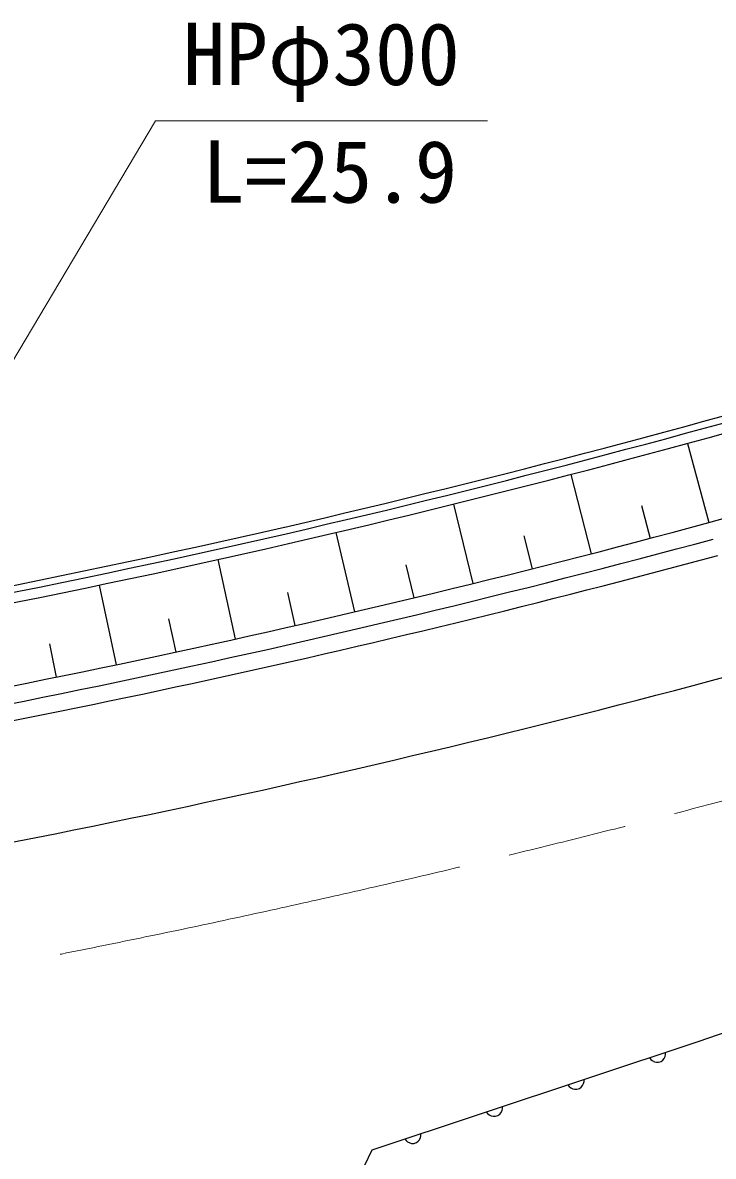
# Model space of a CAD drawing. Units: millimetres, scale not verified. Extents: x 40000 to 680000, y 20000 to 380000.
# Drawn here: x 382283 to 402561, y 254702 to 287993 of the extents above; entities that cross this region are included whole.
import ezdxf
from ezdxf.enums import TextEntityAlignment as Align

# ---------------------------------------------------------------- set-up
doc = ezdxf.new("R2010")
doc.units = ezdxf.units.MM
doc.header["$LTSCALE"] = 1000
doc.linetypes.add('CHAIN', pattern=[18.5, 12, -1.5, 3.5, -1.5])
for name, color, linetype, lineweight in [('M-BGD', 7, 'Continuous', 25), ('M-BMK', 2, 'CHAIN', 13), ('M-STR-HTXT', 7, 'Continuous', 13)]:
    doc.layers.add(name, color=color, linetype=linetype, lineweight=lineweight)
doc.styles.add('ＭＳ ゴシック', font='')
doc.styles.get('ＭＳ ゴシック').set_extended_font_data('MS Gothic')

msp = doc.modelspace()

# ---------------------------------------------------------------- linework, layer by layer
at = {"layer": 'M-BGD'}
for p, q in [((401801, 275638), (402430, 273312)), ((398373, 274728), (398974, 272398)), ((394931, 273854), (395504, 271524)), ((400449, 273817), (400704, 272850)), ((391477, 273019), (392021, 270689)), ((396996, 272926), (397241, 271956)), ((388010, 272228), (388527, 269893)), ((393531, 272074), (393764, 271101)), ((384533, 271479), (385024, 269137)), ((390054, 271261), (390276, 270286)), ((386566, 270487), (386777, 269510)), ((383069, 269754), (383269, 268774)), ((402120, 258077), (407658, 259973)), ((392541, 254896), (402120, 258077)), ((401147, 257638), (401160, 257695)), ((401160, 257695), (401160, 257758)), ((400686, 257600), (400723, 257550)), ((400723, 257550), (400768, 257512)), ((400768, 257512), (400831, 257480)), ((400831, 257480), (400888, 257467)), ((400888, 257467), (400951, 257467)), ((400951, 257467), (401027, 257492)), ((401027, 257492), (401078, 257530)), ((401078, 257530), (401116, 257574)), ((401116, 257574), (401147, 257638)), ((398291, 256805), (398329, 256754)), ((398329, 256754), (398373, 256716)), ((398373, 256716), (398436, 256685)), ((398436, 256685), (398493, 256672)), ((398556, 256672), (398632, 256697)), ((398632, 256697), (398683, 256735)), ((398683, 256735), (398721, 256779)), ((398721, 256779), (398753, 256842)), ((398753, 256842), (398765, 256899)), ((398765, 256899), (398765, 256963)), ((398493, 256672), (398556, 256672)), ((395896, 256010), (395934, 255959)), ((396326, 255984), (396358, 256047)), ((396358, 256047), (396371, 256104)), ((396371, 256104), (396371, 256167)), ((395934, 255959), (395978, 255921)), ((395978, 255921), (396041, 255889)), ((396041, 255889), (396098, 255877)), ((396098, 255877), (396162, 255877)), ((396162, 255877), (396238, 255902)), ((396238, 255902), (396288, 255940)), ((396288, 255940), (396326, 255984)), ((393976, 255309), (393976, 255372)), ((393501, 255215), (393539, 255164)), ((393539, 255164), (393583, 255126)), ((393583, 255126), (393647, 255094)), ((393647, 255094), (393704, 255082)), ((393704, 255082), (393767, 255082)), ((393767, 255082), (393843, 255107)), ((393843, 255107), (393893, 255145)), ((393893, 255145), (393931, 255189)), ((393931, 255189), (393963, 255252)), ((393963, 255252), (393976, 255309)), ((388441, 246293), (392541, 254896))]:
    msp.add_line(p, q, dxfattribs=at)
msp.add_lwpolyline([(402430, 273312), (408071, 274892), (409495, 275307)], dxfattribs=at)
for centre, radius, start, end in [((318591, 581992), 316953, 283.01597, 286.51112), ((318591, 581992), 317153, 283.01593, 286.51122), ((318591, 581992), 317453, 283.01588, 286.51138), ((320992, 574496), 312000, 278.59552, 285.13058), ((320942, 574685), 309505, 278.90579, 282.89643), ((320942, 574685), 309305, 278.92263, 282.89639), ((320992, 574496), 312500, 278.5363, 285.13058), ((320942, 574685), 309805, 278.88056, 282.89649), ((320992, 574496), 313000, 279.31452, 285.13058), ((320992, 574496), 316500, 278.57609, 285.13058)]:
    msp.add_arc(centre, radius, start, end, dxfattribs=at)
at = {"layer": 'M-BMK'}
msp.add_arc((321023, 574329), 319831, 277.93005, 285.13296, dxfattribs=at)
at = {"layer": 'M-STR-HTXT'}
msp.add_lwpolyline([(369352, 256797), (386179, 285110), (395929, 285109)], dxfattribs=at)

# ---------------------------------------------------------------- texts
at = {"layer": 'M-STR-HTXT', "style": 'ＭＳ ゴシック'}
for s, p in [('HPφ300', (391054, 285610)), ('L=25.9', (391301, 282157))]:
    msp.add_text(s, height=1833, rotation=359.994, dxfattribs=at).set_placement(p, align=Align.BOTTOM_CENTER)

doc.saveas('drawing.dxf')
